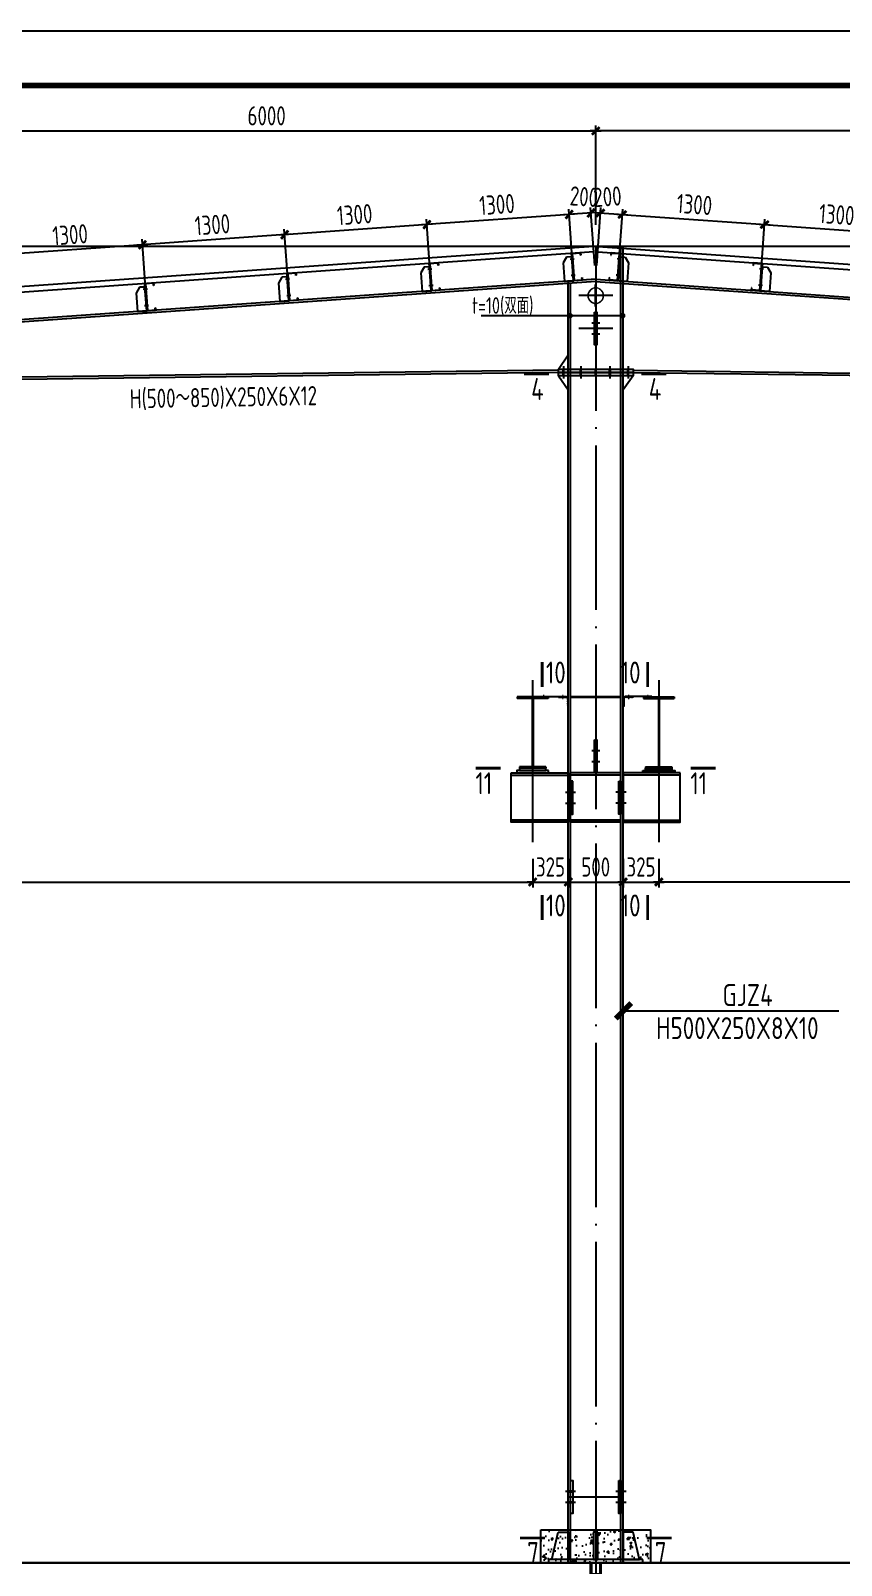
# Model space of a CAD drawing. Extents: x -2746917 to -971774, y -3334247 to -3250358.
# Drawn here: x -1044462 to -1029685, y -3302149 to -3274173 of the extents above; entities that cross this region are included whole.
import ezdxf

# ---------------------------------------------------------------- set-up
doc = ezdxf.new("R2010")
doc.units = 0
doc.header["$LTSCALE"] = 1000
doc.header["$MEASUREMENT"] = 0
doc.header["$PDMODE"] = 35
doc.linetypes.add('DOTE', pattern=[2.42, 2, -0.2, 0.02, -0.2])
doc.layers.get('0').update_dxf_attribs({"linetype": 'CONTINUOUS'})
doc.layers.get('Defpoints').update_dxf_attribs({"linetype": 'CONTINUOUS'})
for name, color, linetype in [('10', 7, 'CONTINUOUS'), ('AXIS', 253, 'DOTE'), ('BEAM_CON', 4, 'CONTINUOUS'), ('COLU', 7, 'CONTINUOUS'), ('DIM', 3, 'CONTINUOUS'), ('HATCH', 254, 'CONTINUOUS'), ('NUM', 7, 'CONTINUOUS'), ('PUB_TITLE', 4, 'CONTINUOUS'), ('REIN', 1, 'CONTINUOUS'), ('TEXT', 7, 'CONTINUOUS'), ('THIN', 7, 'CONTINUOUS'), ('WALL', 5, 'CONTINUOUS'), ('檩托', 151, 'CONTINUOUS')]:
    doc.layers.add(name, color=color, linetype=linetype)
doc.layers.add('yichutu', color=7, linetype='CONTINUOUS', true_color=0xffffff, plot=False)
doc.styles.add('SJQYTEXTSTYLE', font='GBXWXT.shx', dxfattribs={"bigfont": 'GBHZFS.shx'})
doc.styles.add('TSSD_Dimension', font='tssdeng.shx', dxfattribs={"width": 0.75, "bigfont": 'Hztxt.shx'})
doc.styles.add('TSSD_Norm', font='tssdeng.shx', dxfattribs={"width": 0.75, "bigfont": 'hztxt.shx'})
doc.styles.add('TSSD_Rein', font='Tssdeng.shx', dxfattribs={"width": 0.75, "bigfont": 'hztxt.shx'})
doc.dimstyles.new('SJQY_30_100', dxfattribs={"dimtxt": 350, "dimasz": 100, "dimexe": 250, "dimexo": 250, "dimgap": 100, "dimtad": 1, "dimdec": 0, "dimlfac": 0.3, "dimzin": 0, "dimdsep": 46, "dimtxsty": 'SJQYTEXTSTYLE', "dimblk": 'ARCHTICK', "dimcen": 0, "dimclrd": 256, "dimclre": 256, "dimclrt": 256, "dimadec": 0, "dimazin": 0, "dimtfac": 1, "dimtdec": 0, "dimtix": 1, "dimtmove": 2, "dimatfit": 1, "dimldrblk": 'ARCHTICK', "dimfxl": 1, "dimtvp": 1, "dimtolj": 1, "dimtzin": 0, "dimlwd": -1, "dimlwe": -1, "dimarcsym": 0})
doc.dimstyles.new('TSSD_50_100', dxfattribs={"dimtxt": 350, "dimasz": 100, "dimexe": 100, "dimexo": 250, "dimgap": 100, "dimtad": 1, "dimdec": 0, "dimlfac": 0.5, "dimzin": 0, "dimdsep": 46, "dimtxsty": 'TSSD_Dimension', "dimblk": 'ARCHTICK', "dimcen": 0, "dimdle": 100, "dimclrt": 7, "dimadec": 0, "dimazin": 0, "dimtfac": 1, "dimtdec": 0, "dimtix": 1, "dimtmove": 2, "dimatfit": 3, "dimfxl": 1, "dimtolj": 1, "dimtzin": 0, "dimarcsym": 0})

# ---------------------------------------------------------------- blocks, each defined once
blk = doc.blocks.new('_ArchTick')
at = {"color": 0, "const_width": 0.5}
blk.add_lwpolyline([(-0.71, -0.71), (0.71, 0.71)], dxfattribs=at)
blk = doc.blocks.new('*D22')
at = {"layer": 'Defpoints', "color": 0, "ltscale": 1.5}
for p in [(-1080311, -3288919), (-1035311, -3289019), (-1035311, -3289693)]:
    blk.add_point(p, dxfattribs=at)
at = {"layer": 'DIM', "color": 0, "lineweight": -2, "ltscale": 1.5}
for p, q in [((-1080311, -3289169), (-1080311, -3289793)), ((-1035311, -3289269), (-1035311, -3289793)), ((-1080411, -3289693), (-1035211, -3289693))]:
    blk.add_line(p, q, dxfattribs=at)
at = {"layer": 'DIM', "color": 0, "lineweight": -2, "ltscale": 1.5, "xscale": 100, "yscale": 100, "zscale": 100, "rotation": 180}
blk.add_blockref('_ArchTick', (-1080311, -3289693), dxfattribs=at)
at = {"layer": 'DIM', "color": 0, "lineweight": -2, "ltscale": 1.5, "xscale": 100, "yscale": 100, "zscale": 100}
blk.add_blockref('_ArchTick', (-1035311, -3289693), dxfattribs=at)
at = {"layer": 'DIM', "color": 7, "ltscale": 1.5, "insert": (-1057811, -3289418), "char_height": 350, "attachment_point": 5, "style": 'TSSD_Dimension'}
blk.add_mtext('\\A1;22500', dxfattribs=at)
blk = doc.blocks.new('*D23')
at = {"layer": 'Defpoints', "color": 0, "ltscale": 1.5}
for p in [(-1035311, -3289019), (-1034661, -3289019), (-1034661, -3289693)]:
    blk.add_point(p, dxfattribs=at)
at = {"layer": 'DIM', "color": 0, "lineweight": -2, "ltscale": 1.5}
for p, q in [((-1035311, -3289269), (-1035311, -3289793)), ((-1034661, -3289269), (-1034661, -3289793)), ((-1035311, -3289693), (-1035411, -3289693)), ((-1035311, -3289693), (-1034661, -3289693)), ((-1034661, -3289693), (-1034561, -3289693))]:
    blk.add_line(p, q, dxfattribs=at)
at = {"layer": 'DIM', "color": 0, "lineweight": -2, "ltscale": 1.5, "xscale": 100, "yscale": 100, "zscale": 100}
blk.add_blockref('_ArchTick', (-1035311, -3289693), dxfattribs=at)
at = {"layer": 'DIM', "color": 0, "lineweight": -2, "ltscale": 1.5, "xscale": 100, "yscale": 100, "zscale": 100, "rotation": 180}
blk.add_blockref('_ArchTick', (-1034661, -3289693), dxfattribs=at)
at = {"layer": 'DIM', "color": 7, "ltscale": 1.5, "insert": (-1034986, -3289418), "char_height": 350, "attachment_point": 5, "style": 'TSSD_Dimension'}
blk.add_mtext('\\A1;325', dxfattribs=at)
blk = doc.blocks.new('*D24')
at = {"layer": 'Defpoints', "color": 0, "ltscale": 1.5}
for p in [(-1034661, -3289019), (-1033661, -3289019), (-1033661, -3289693)]:
    blk.add_point(p, dxfattribs=at)
at = {"layer": 'DIM', "color": 0, "lineweight": -2, "ltscale": 1.5}
for p, q in [((-1034661, -3289269), (-1034661, -3289793)), ((-1033661, -3289269), (-1033661, -3289793)), ((-1034761, -3289693), (-1033561, -3289693))]:
    blk.add_line(p, q, dxfattribs=at)
at = {"layer": 'DIM', "color": 0, "lineweight": -2, "ltscale": 1.5, "xscale": 100, "yscale": 100, "zscale": 100, "rotation": 180}
blk.add_blockref('_ArchTick', (-1034661, -3289693), dxfattribs=at)
at = {"layer": 'DIM', "color": 0, "lineweight": -2, "ltscale": 1.5, "xscale": 100, "yscale": 100, "zscale": 100}
blk.add_blockref('_ArchTick', (-1033661, -3289693), dxfattribs=at)
at = {"layer": 'DIM', "color": 7, "ltscale": 1.5, "insert": (-1034161, -3289418), "char_height": 350, "attachment_point": 5, "style": 'TSSD_Dimension'}
blk.add_mtext('\\A1;500', dxfattribs=at)
blk = doc.blocks.new('*D25')
at = {"layer": 'Defpoints', "color": 0, "ltscale": 1.5}
for p in [(-1033661, -3289019), (-1033011, -3289019), (-1033011, -3289693)]:
    blk.add_point(p, dxfattribs=at)
at = {"layer": 'DIM', "color": 0, "lineweight": -2, "ltscale": 1.5}
for p, q in [((-1033661, -3289269), (-1033661, -3289793)), ((-1033011, -3289269), (-1033011, -3289793)), ((-1033661, -3289693), (-1033761, -3289693)), ((-1033661, -3289693), (-1033011, -3289693)), ((-1033011, -3289693), (-1032911, -3289693))]:
    blk.add_line(p, q, dxfattribs=at)
at = {"layer": 'DIM', "color": 0, "lineweight": -2, "ltscale": 1.5, "xscale": 100, "yscale": 100, "zscale": 100}
blk.add_blockref('_ArchTick', (-1033661, -3289693), dxfattribs=at)
at = {"layer": 'DIM', "color": 0, "lineweight": -2, "ltscale": 1.5, "xscale": 100, "yscale": 100, "zscale": 100, "rotation": 180}
blk.add_blockref('_ArchTick', (-1033011, -3289693), dxfattribs=at)
at = {"layer": 'DIM', "color": 7, "ltscale": 1.5, "insert": (-1033336, -3289418), "char_height": 350, "attachment_point": 5, "style": 'TSSD_Dimension'}
blk.add_mtext('\\A1;325', dxfattribs=at)
blk = doc.blocks.new('*D36')
at = {"layer": 'Defpoints', "color": 0, "ltscale": 1.5}
for p in [(-1034161, -3276000), (-1046161, -3277965), (-1034161, -3277965)]:
    blk.add_point(p, dxfattribs=at)
at = {"layer": 'DIM', "color": 0, "lineweight": -2, "ltscale": 1.5}
for p, q in [((-1046161, -3277715), (-1046161, -3275900)), ((-1034161, -3277715), (-1034161, -3275900)), ((-1046261, -3276000), (-1034061, -3276000))]:
    blk.add_line(p, q, dxfattribs=at)
at = {"layer": 'DIM', "color": 0, "lineweight": -2, "ltscale": 1.5, "xscale": 100, "yscale": 100, "zscale": 100, "rotation": 180}
blk.add_blockref('_ArchTick', (-1046161, -3276000), dxfattribs=at)
at = {"layer": 'DIM', "color": 0, "lineweight": -2, "ltscale": 1.5, "xscale": 100, "yscale": 100, "zscale": 100}
blk.add_blockref('_ArchTick', (-1034161, -3276000), dxfattribs=at)
at = {"layer": 'DIM', "color": 7, "ltscale": 1.5, "insert": (-1040161, -3275725), "char_height": 350, "attachment_point": 5, "style": 'TSSD_Dimension'}
blk.add_mtext('\\A1;6000', dxfattribs=at)
blk = doc.blocks.new('A$C491C4D06')
at = {"layer": '檩托'}
for p, q in [((-60, 273), (18, 281)), ((18, 281), (21, 259)), ((-109, 238), (-138, 184)), ((-138, 184), (-121, 16)), ((-63, 242), (-109, 238)), ((-75, 221), (-38, 225)), ((-66, 273), (-63, 242)), ((-60, 273), (-66, 273)), ((-63, 242), (-41, 24)), ((-35, 24), (-60, 273)), ((-35, 24), (-60, 273)), ((16, 278), (-57, 271)), ((-57, 271), (-32, 28)), ((18, 258), (16, 278)), ((21, 259), (18, 258)), ((-121, 16), (-35, 24)), ((-60, 73), (-23, 76)), ((43, 32), (-35, 24)), ((-32, 28), (40, 35)), ((38, 54), (41, 55)), ((40, 35), (38, 54)), ((41, 55), (43, 32))]:
    blk.add_line(p, q, dxfattribs=at)
at = {"layer": '檩托', "const_width": 10, "elevation": 396}
blk.add_lwpolyline([(-61, 222), (-52, 223)], dxfattribs=at)
at = {"layer": '檩托', "const_width": 10}
blk.add_lwpolyline([(-47, 74), (-37, 75)], dxfattribs=at)
blk = doc.blocks.new('*D37')
at = {"layer": 'Defpoints', "color": 0, "ltscale": 1.5}
for p in [(-1034646, -3277524), (-1034560, -3278731), (-1034161, -3278703)]:
    blk.add_point(p, dxfattribs=at)
at = {"layer": 'DIM', "color": 0, "lineweight": -2, "ltscale": 1.5}
for p, q in [((-1034147, -3277489), (-1034746, -3277532)), ((-1034578, -3278482), (-1034653, -3277425)), ((-1034179, -3278453), (-1034254, -3277396))]:
    blk.add_line(p, q, dxfattribs=at)
at = {"layer": 'DIM', "color": 0, "lineweight": -2, "ltscale": 1.5, "xscale": 100, "yscale": 100, "zscale": 100}
for p, rotation in [((-1034646, -3277524), 184.0531970988301), ((-1034247, -3277496), 4.05319709883015)]:
    blk.add_blockref('_ArchTick', p, dxfattribs=dict(at, rotation=rotation))
at = {"layer": 'DIM', "color": 7, "ltscale": 1.5, "insert": (-1033948, -3277199), "char_height": 350, "attachment_point": 5, "rotation": 4.0532, "style": 'TSSD_Dimension'}
blk.add_mtext('\\A1;200', dxfattribs=at)
blk = doc.blocks.new('*D38')
at = {"layer": 'Defpoints', "color": 0, "ltscale": 1.5}
for p in [(-1037239, -3277708), (-1034560, -3278731), (-1037154, -3278915)]:
    blk.add_point(p, dxfattribs=at)
at = {"layer": 'DIM', "color": 0, "lineweight": -2, "ltscale": 1.5}
for p, q in [((-1034546, -3277517), (-1037339, -3277715)), ((-1037172, -3278665), (-1037246, -3277608)), ((-1034578, -3278482), (-1034653, -3277425))]:
    blk.add_line(p, q, dxfattribs=at)
at = {"layer": 'DIM', "color": 0, "lineweight": -2, "ltscale": 1.5, "xscale": 100, "yscale": 100, "zscale": 100}
for p, rotation in [((-1037239, -3277708), 184.0531970984532), ((-1034646, -3277524), 4.053197098453172)]:
    blk.add_blockref('_ArchTick', p, dxfattribs=dict(at, rotation=rotation))
at = {"layer": 'DIM', "color": 7, "ltscale": 1.5, "insert": (-1035962, -3277342), "char_height": 350, "attachment_point": 5, "rotation": 4.0532, "style": 'TSSD_Dimension'}
blk.add_mtext('\\A1;1300', dxfattribs=at)
blk = doc.blocks.new('*D39')
at = {"layer": 'Defpoints', "color": 0, "ltscale": 1.5}
for p in [(-1039833, -3277892), (-1037154, -3278915), (-1039747, -3279099)]:
    blk.add_point(p, dxfattribs=at)
at = {"layer": 'DIM', "color": 0, "lineweight": -2, "ltscale": 1.5}
for p, q in [((-1037172, -3278665), (-1037246, -3277608)), ((-1037140, -3277701), (-1039933, -3277899)), ((-1039765, -3278849), (-1039840, -3277792))]:
    blk.add_line(p, q, dxfattribs=at)
at = {"layer": 'DIM', "color": 0, "lineweight": -2, "ltscale": 1.5, "xscale": 100, "yscale": 100, "zscale": 100}
for p, rotation in [((-1037239, -3277708), 4.053197098453172), ((-1039833, -3277892), 184.0531970984532)]:
    blk.add_blockref('_ArchTick', p, dxfattribs=dict(at, rotation=rotation))
at = {"layer": 'DIM', "color": 7, "ltscale": 1.5, "insert": (-1038556, -3277526), "char_height": 350, "attachment_point": 5, "rotation": 4.0532, "style": 'TSSD_Dimension'}
blk.add_mtext('\\A1;1300', dxfattribs=at)
blk = doc.blocks.new('*D40')
at = {"layer": 'Defpoints', "color": 0, "ltscale": 1.5}
for p in [(-1042426, -3278076), (-1042341, -3279282), (-1039747, -3279099)]:
    blk.add_point(p, dxfattribs=at)
at = {"layer": 'DIM', "color": 0, "lineweight": -2, "ltscale": 1.5}
for p, q in [((-1039733, -3277885), (-1042526, -3278083)), ((-1039765, -3278849), (-1039840, -3277792)), ((-1042359, -3279033), (-1042433, -3277976))]:
    blk.add_line(p, q, dxfattribs=at)
at = {"layer": 'DIM', "color": 0, "lineweight": -2, "ltscale": 1.5, "xscale": 100, "yscale": 100, "zscale": 100}
for p, rotation in [((-1039833, -3277892), 4.053197098453172), ((-1042426, -3278076), 184.0531970984532)]:
    blk.add_blockref('_ArchTick', p, dxfattribs=dict(at, rotation=rotation))
at = {"layer": 'DIM', "color": 7, "ltscale": 1.5, "insert": (-1041149, -3277710), "char_height": 350, "attachment_point": 5, "rotation": 4.0532, "style": 'TSSD_Dimension'}
blk.add_mtext('\\A1;1300', dxfattribs=at)
blk = doc.blocks.new('*D41')
at = {"layer": 'Defpoints', "color": 0, "ltscale": 1.5}
for p in [(-1045020, -3278260), (-1042341, -3279282), (-1044934, -3279466)]:
    blk.add_point(p, dxfattribs=at)
at = {"layer": 'DIM', "color": 0, "lineweight": -2, "ltscale": 1.5}
for p, q in [((-1042327, -3278069), (-1045120, -3278267)), ((-1044952, -3279217), (-1045027, -3278160)), ((-1042359, -3279033), (-1042433, -3277976))]:
    blk.add_line(p, q, dxfattribs=at)
at = {"layer": 'DIM', "color": 0, "lineweight": -2, "ltscale": 1.5, "xscale": 100, "yscale": 100, "zscale": 100}
for p, rotation in [((-1045020, -3278260), 184.0531970984532), ((-1042426, -3278076), 4.053197098453172)]:
    blk.add_blockref('_ArchTick', p, dxfattribs=dict(at, rotation=rotation))
at = {"layer": 'DIM', "color": 7, "ltscale": 1.5, "insert": (-1043743, -3277893), "char_height": 350, "attachment_point": 5, "rotation": 4.0532, "style": 'TSSD_Dimension'}
blk.add_mtext('\\A1;1300', dxfattribs=at)
blk = doc.blocks.new('*D81')
at = {"layer": 'Defpoints', "color": 0, "ltscale": 1.5}
for p in [(-1033011, -3289019), (-988011, -3288919), (-1033011, -3289693)]:
    blk.add_point(p, dxfattribs=at)
at = {"layer": 'DIM', "color": 0, "lineweight": -2, "ltscale": 1.5}
for p, q in [((-1033011, -3289269), (-1033011, -3289793)), ((-988011, -3289169), (-988011, -3289793)), ((-987911, -3289693), (-1033111, -3289693))]:
    blk.add_line(p, q, dxfattribs=at)
at = {"layer": 'DIM', "color": 0, "lineweight": -2, "ltscale": 1.5, "xscale": 100, "yscale": 100, "zscale": 100, "rotation": 180}
blk.add_blockref('_ArchTick', (-1033011, -3289693), dxfattribs=at)
at = {"layer": 'DIM', "color": 0, "lineweight": -2, "ltscale": 1.5, "xscale": 100, "yscale": 100, "zscale": 100}
blk.add_blockref('_ArchTick', (-988011, -3289693), dxfattribs=at)
at = {"layer": 'DIM', "color": 7, "ltscale": 1.5, "insert": (-1010511, -3289418), "char_height": 350, "attachment_point": 5, "style": 'TSSD_Dimension'}
blk.add_mtext('\\A1;22500', dxfattribs=at)
blk = doc.blocks.new('*D78')
at = {"layer": 'Defpoints', "color": 0, "ltscale": 1.5}
for p in [(-1034161, -3276000), (-1034161, -3277965), (-1022161, -3277965)]:
    blk.add_point(p, dxfattribs=at)
at = {"layer": 'DIM', "color": 0, "lineweight": -2, "ltscale": 1.5}
for p, q in [((-1034161, -3277715), (-1034161, -3275900)), ((-1022161, -3277715), (-1022161, -3275900)), ((-1022061, -3276000), (-1034261, -3276000))]:
    blk.add_line(p, q, dxfattribs=at)
at = {"layer": 'DIM', "color": 0, "lineweight": -2, "ltscale": 1.5, "xscale": 100, "yscale": 100, "zscale": 100, "rotation": 180}
blk.add_blockref('_ArchTick', (-1034161, -3276000), dxfattribs=at)
at = {"layer": 'DIM', "color": 0, "lineweight": -2, "ltscale": 1.5, "xscale": 100, "yscale": 100, "zscale": 100}
blk.add_blockref('_ArchTick', (-1022161, -3276000), dxfattribs=at)
at = {"layer": 'DIM', "color": 7, "ltscale": 1.5, "insert": (-1028161, -3275725), "char_height": 350, "attachment_point": 5, "style": 'TSSD_Dimension'}
blk.add_mtext('\\A1;6000', dxfattribs=at)
blk = doc.blocks.new('*D57')
at = {"layer": 'Defpoints', "color": 0, "ltscale": 1.5}
for p in [(-1033677, -3277524), (-1034161, -3278703), (-1033762, -3278731)]:
    blk.add_point(p, dxfattribs=at)
at = {"layer": 'DIM', "color": 0, "lineweight": -2, "ltscale": 1.5}
for p, q in [((-1034176, -3277489), (-1033577, -3277532)), ((-1034144, -3278453), (-1034069, -3277396)), ((-1033745, -3278482), (-1033670, -3277425))]:
    blk.add_line(p, q, dxfattribs=at)
at = {"layer": 'DIM', "color": 0, "lineweight": -2, "ltscale": 1.5, "xscale": 100, "yscale": 100, "zscale": 100}
for p, rotation in [((-1034076, -3277496), 175.9468029011699), ((-1033677, -3277524), 355.9468029011699)]:
    blk.add_blockref('_ArchTick', p, dxfattribs=dict(at, rotation=rotation))
at = {"layer": 'DIM', "color": 7, "ltscale": 1.5, "insert": (-1034375, -3277199), "char_height": 350, "attachment_point": 5, "rotation": 355.9468, "style": 'TSSD_Dimension'}
blk.add_mtext('\\A1;200', dxfattribs=at)
blk = doc.blocks.new('*D58')
at = {"layer": 'Defpoints', "color": 0, "ltscale": 1.5}
for p in [(-1031083, -3277708), (-1033762, -3278731), (-1031169, -3278915)]:
    blk.add_point(p, dxfattribs=at)
at = {"layer": 'DIM', "color": 0, "lineweight": -2, "ltscale": 1.5}
for p, q in [((-1033777, -3277517), (-1030984, -3277715)), ((-1033745, -3278482), (-1033670, -3277425)), ((-1031151, -3278665), (-1031076, -3277608))]:
    blk.add_line(p, q, dxfattribs=at)
at = {"layer": 'DIM', "color": 0, "lineweight": -2, "ltscale": 1.5, "xscale": 100, "yscale": 100, "zscale": 100}
for p, rotation in [((-1033677, -3277524), 175.9468029015468), ((-1031083, -3277708), 355.9468029015468)]:
    blk.add_blockref('_ArchTick', p, dxfattribs=dict(at, rotation=rotation))
at = {"layer": 'DIM', "color": 7, "ltscale": 1.5, "insert": (-1032361, -3277342), "char_height": 350, "attachment_point": 5, "rotation": 355.9468, "style": 'TSSD_Dimension'}
blk.add_mtext('\\A1;1300', dxfattribs=at)
blk = doc.blocks.new('*D59')
at = {"layer": 'Defpoints', "color": 0, "ltscale": 1.5}
for p in [(-1028490, -3277892), (-1031169, -3278915), (-1028575, -3279099)]:
    blk.add_point(p, dxfattribs=at)
at = {"layer": 'DIM', "color": 0, "lineweight": -2, "ltscale": 1.5}
for p, q in [((-1031151, -3278665), (-1031076, -3277608)), ((-1031183, -3277701), (-1028390, -3277899)), ((-1028558, -3278849), (-1028483, -3277792))]:
    blk.add_line(p, q, dxfattribs=at)
at = {"layer": 'DIM', "color": 0, "lineweight": -2, "ltscale": 1.5, "xscale": 100, "yscale": 100, "zscale": 100}
for p, rotation in [((-1031083, -3277708), 175.9468029015468), ((-1028490, -3277892), 355.9468029015468)]:
    blk.add_blockref('_ArchTick', p, dxfattribs=dict(at, rotation=rotation))
at = {"layer": 'DIM', "color": 7, "ltscale": 1.5, "insert": (-1029767, -3277526), "char_height": 350, "attachment_point": 5, "rotation": 355.9468, "style": 'TSSD_Dimension'}
blk.add_mtext('\\A1;1300', dxfattribs=at)
blk = doc.blocks.new('yct-1189-420-118900-42000-100-2008.0')
at = {"layer": 'yichutu', "color": 7, "true_color": 0xffffff}
blk.add_lwpolyline([(0, 0), (0, 42000), (118900, 42000), (118900, 0)], close=True, dxfattribs=at)
blk = doc.blocks.new('A$C3E121A49')
at = {"layer": 'PUB_TITLE'}
blk.add_lwpolyline([(-114817, -12301), (-114817, 29699), (4083, 29699), (4083, -12301)], close=True, dxfattribs=at)
at = {"layer": 'PUB_TITLE', "const_width": 100}
blk.add_lwpolyline([(3083, -11301), (3083, 28699), (-114103, 28699), (-114103, -11301), (3083, -11301)], dxfattribs=at)

msp = doc.modelspace()

# ---------------------------------------------------------------- hatches: boundary and pattern name
at = {"layer": 'BEAM_CON', "lineweight": 5}
h = msp.add_hatch(dxfattribs=at)
h.set_pattern_fill('ANSI31', color=256, scale=40, style=0)
h.set_pattern_definition([(135, (-401385.194, -3192458.251), (3.535533906, 3.535533906), [])])
h.paths.add_polyline_path([(-1034761.42, -3286314.8), (-1034661.42, -3286314.8), (-1034661.42, -3286494.8), (-1034677.42, -3286494.8), (-1034677.42, -3286330.8), (-1034761.42, -3286330.8)])
h.paths.add_polyline_path([(-1034841.42, -3286314.8), (-1034761.42, -3286314.8), (-1034761.42, -3286330.8), (-1034841.42, -3286330.8)])
h = msp.add_hatch(dxfattribs=at)
h.set_pattern_fill('ANSI31', color=256, scale=40, style=0)
h.set_pattern_definition([(45, (-1666937.643, -3192458.251), (-3.535533906, 3.535533906), [])])
h.paths.add_polyline_path([(-1033561.42, -3286314.8), (-1033661.42, -3286314.8), (-1033661.42, -3286494.8), (-1033645.42, -3286494.8), (-1033645.42, -3286330.8), (-1033561.42, -3286330.8)])
h.paths.add_polyline_path([(-1033481.42, -3286314.8), (-1033561.42, -3286314.8), (-1033561.42, -3286330.8), (-1033481.42, -3286330.8)])
at = {"layer": 'HATCH', "ltscale": 1.5}
h = msp.add_hatch(dxfattribs=at)
h.set_pattern_fill('CONCRETE', color=251, scale=50, style=0)
h.set_pattern_definition([(50, (-69244.63, -155097), (358.63009, -31.376067), [37.5, -412.5]), (355, (-69244.63, -155097), (-69.375667, 376.096067), [30, -330]), (100.4514, (-69214.74, -155099.6), (289.25469, 344.71977), [31.870095, -350.571056]), (46.1842, (-69244.63, -154997), (533.620524, -82.75951), [56.25, -618.75]), (96.6356, (-69200.16, -155003.9), (467.33135, 487.058935), [47.80514, -525.8565]), (351.1842, (-69244.63, -154997), (467.33097, 487.0593), [45, -495]), (21, (-69194.63, -155022), (298.453526, -201.309445), [37.5, -412.5]), (326, (-69194.63, -155022), (121.657666, 362.575023), [30, -330]), (71.4514, (-69169.76, -155038.77), (420.111314, 161.26525), [31.870095, -350.571056]), (37.5, (-69244.63, -155097), (6.0799277, 166.446927), [0, -326, 0, -335, 0, -331.25]), (7.5, (-69244.63, -155097), (131.534769, 197.205856), [0, -191, 0, -318.5, 0, -126.25]), (327.5, (-69356.13, -155097), (266.911218, -11.277436), [0, -125, 0, -390, 0, -517.5]), (317.5, (-69406.13, -155097), (291.593085, 50.052491), [0, -162.5, 0, -259, 0, -367.5])])
h.paths.add_polyline_path([(-1033161.42, -3301502.8), (-1035161.42, -3301502.8), (-1035161.42, -3302102.8), (-1033161.42, -3302102.8)])

# ---------------------------------------------------------------- linework, layer by layer
at = {"color": 4, "lineweight": 5, "ltscale": 1.5, "elevation": -3.33}
for points in [[(-1034305.42, -3279002.8, 1), (-1034017.42, -3279002.8, 1)], [(-1034299.42, -3279002.8, 1), (-1034023.42, -3279002.8, 1)]]:
    msp.add_lwpolyline(points, format="xyb", close=True, dxfattribs=at)
msp.add_lwpolyline([(-1034171.42, -3278802.8), (-1034151.42, -3278802.8), (-1034151.42, -3279202.8), (-1034171.42, -3279202.8)], close=True, dxfattribs=at)
at = {"layer": '10', "color": 6, "const_width": 51.43, "elevation": -3.33}
for points in [[(-1035014.48, -3280431.14), (-1035471.63, -3280431.14)], [(-1032871.37, -3280431.14), (-1033328.52, -3280431.14)]]:
    msp.add_lwpolyline(points, dxfattribs=at)
at = {"layer": '10', "color": 6, "const_width": 51.43}
for points in [[(-1035138.29, -3286137.98), (-1035138.29, -3285680.84)], [(-1033214.54, -3286137.98), (-1033214.54, -3285680.84)], [(-1036349.57, -3287618.44), (-1035892.43, -3287618.44)], [(-1031973.27, -3287618.44), (-1032430.41, -3287618.44)], [(-1035138.29, -3290384.96), (-1035138.29, -3289927.82)], [(-1033214.54, -3290384.96), (-1033214.54, -3289927.82)], [(-1035087.31, -3301650.54), (-1035544.45, -3301650.54)], [(-1033235.53, -3301650.54), (-1032778.39, -3301650.54)]]:
    msp.add_lwpolyline(points, dxfattribs=at)
at = {"layer": 'AXIS', "ltscale": 1.5}
for p, q in [((-1034161.42, -3278102.8, -3.33), (-1034161.42, -3302704.94)), ((-1035311.42, -3286014.8), (-1035311.42, -3288963.31)), ((-1033011.42, -3286014.8), (-1033011.42, -3288963.31)), ((-1034661.42, -3300902.8), (-1033661.42, -3300902.8))]:
    msp.add_line(p, q, dxfattribs=at)
at = {"layer": 'AXIS', "linetype": 'DOTE'}
for p, q in [((-1033851.42, -3279002.8, -3.33), (-1034471.42, -3279002.8, -3.33)), ((-1033851.42, -3279602.8, -3.33), (-1034471.42, -3279602.8, -3.33))]:
    msp.add_line(p, q, dxfattribs=at)
at = {"layer": 'BEAM_CON', "ltscale": 1.5}
for p, q in [((-1082621.42, -3278102.8, -3.33), (-985701.42, -3278102.8, -3.33)), ((-1034161.42, -3278702.8), (-1082161.42, -3282102.8)), ((-1034158.59, -3278742.7), (-1082158.59, -3282142.7)), ((-1034164.24, -3278742.7), (-986164.24, -3282142.7)), ((-1034161.42, -3278702.8), (-986161.42, -3282102.8)), ((-1034088.01, -3279502.8, -3.33), (-1034234.83, -3279502.8, -3.33)), ((-1034088.01, -3279702.8, -3.33), (-1034234.83, -3279702.8, -3.33)), ((-1034841.42, -3280342.8, -3.33), (-1034661.42, -3280082.8, -3.33)), ((-1034841.94, -3280362.81, -3.33), (-1046091.29, -3280510.31)), ((-1034841.42, -3280402.8, -3.33), (-1046090.76, -3280550.3)), ((-1034751.42, -3280289.4, -3.33), (-1034751.42, -3280516.21, -3.33)), ((-1034435.02, -3280289.4, -3.33), (-1034435.02, -3280516.21, -3.33)), ((-1034161.42, -3280289.4, -3.04), (-1034161.42, -3280516.21, -3.04)), ((-1033904.79, -3280289.4, -3.33), (-1033904.79, -3280516.21, -3.33)), ((-1033571.42, -3280289.4, -3.33), (-1033571.42, -3280516.21, -3.33)), ((-1033481.42, -3280402.8, -3.33), (-1022232.07, -3280550.3)), ((-1033480.89, -3280362.81, -3.33), (-1022231.55, -3280510.31)), ((-1034841.42, -3280462.8, -3.33), (-1034661.42, -3280722.8, -3.33)), ((-1033481.42, -3280462.8, -3.33), (-1033661.42, -3280722.8, -3.33)), ((-1033701.42, -3286314.8), (-1034621.42, -3286314.8)), ((-1033701.42, -3286326.8), (-1034621.42, -3286326.8)), ((-1034088.01, -3287302.8), (-1034234.83, -3287302.8)), ((-1033701.42, -3287702.8), (-1034621.42, -3287702.8)), ((-1034088.01, -3287502.8), (-1034234.83, -3287502.8)), ((-1033701.42, -3287742.8), (-1034621.42, -3287742.8)), ((-1034714.83, -3288052.8), (-1034528.01, -3288052.8)), ((-1034714.83, -3288252.8), (-1034528.01, -3288252.8)), ((-1033608.01, -3288052.8), (-1033794.83, -3288052.8)), ((-1033608.01, -3288252.8), (-1033794.83, -3288252.8)), ((-1033701.42, -3288562.8), (-1034621.42, -3288562.8)), ((-1033701.42, -3288602.8), (-1034621.42, -3288602.8)), ((-1034528.01, -3300802.8), (-1034714.83, -3300802.8)), ((-1033608.01, -3300802.8), (-1033794.83, -3300802.8)), ((-1034528.01, -3301002.8), (-1034714.83, -3301002.8)), ((-1033608.01, -3301002.8), (-1033794.83, -3301002.8)), ((-1034661.42, -3302102.8), (-1033661.42, -3302102.8))]:
    msp.add_line(p, q, dxfattribs=at)
at = {"layer": 'BEAM_CON', "color": 8, "ltscale": 1.5}
for p, q in [((-1034203.83, -3278104.3), (-1081256.63, -3281437.21)), ((-1034196.76, -3278204.05), (-1081256.63, -3281537.46)), ((-1034126.08, -3278204.05), (-987066.21, -3281537.46)), ((-1034119.01, -3278104.3), (-987066.21, -3281437.21))]:
    msp.add_line(p, q, dxfattribs=at)
at = {"layer": 'BEAM_CON', "lineweight": 5}
for p, q in [((-1035181.42, -3286302.8), (-1035181.42, -3286314.8)), ((-1035181.42, -3286302.8), (-1034691.42, -3286302.8)), ((-1035181.42, -3286314.8), (-1034661.42, -3286314.8)), ((-1034841.42, -3286314.8), (-1034841.42, -3286330.8)), ((-1034841.42, -3286330.8), (-1034677.42, -3286330.8)), ((-1034691.42, -3286302.8), (-1034691.42, -3286314.8)), ((-1034677.42, -3286330.8), (-1034677.42, -3286494.8)), ((-1033141.42, -3286314.8), (-1033661.42, -3286314.8)), ((-1033481.42, -3286330.8), (-1033645.42, -3286330.8)), ((-1033645.42, -3286330.8), (-1033645.42, -3286494.8)), ((-1033631.42, -3286302.8), (-1033631.42, -3286314.8)), ((-1033141.42, -3286302.8), (-1033631.42, -3286302.8)), ((-1033481.42, -3286314.8), (-1033481.42, -3286330.8)), ((-1033141.42, -3286302.8), (-1033141.42, -3286314.8)), ((-1034677.42, -3286494.8), (-1034661.42, -3286494.8)), ((-1033645.42, -3286494.8), (-1033661.42, -3286494.8))]:
    msp.add_line(p, q, dxfattribs=at)
at = {"layer": 'BEAM_CON', "ltscale": 1.5, "elevation": -3.33}
for points in [[(-1034181.42, -3279302.8), (-1034141.42, -3279302.8), (-1034141.42, -3279902.8), (-1034181.42, -3279902.8)], [(-1034841.42, -3280342.8), (-1033481.42, -3280342.8), (-1033481.42, -3280402.8), (-1034841.42, -3280402.8)], [(-1034841.42, -3280402.8), (-1033481.42, -3280402.8), (-1033481.42, -3280462.8), (-1034841.42, -3280462.8)]]:
    msp.add_lwpolyline(points, close=True, dxfattribs=at)
at = {"layer": 'BEAM_CON', "ltscale": 1.5}
for points in [[(-1034181.42, -3287102.8), (-1034141.42, -3287102.8), (-1034141.42, -3287702.8), (-1034181.42, -3287702.8)], [(-1035701.42, -3287702.8), (-1034661.42, -3287702.8), (-1034661.42, -3288602.8), (-1035701.42, -3288602.8)], [(-1032621.42, -3287702.8), (-1033661.42, -3287702.8), (-1033661.42, -3288602.8), (-1032621.42, -3288602.8)], [(-1035701.42, -3287742.8), (-1034661.42, -3287742.8), (-1034661.42, -3288562.8), (-1035701.42, -3288562.8)], [(-1034581.42, -3287852.8), (-1034621.42, -3287852.8), (-1034621.42, -3288452.8), (-1034581.42, -3288452.8)], [(-1033741.42, -3287852.8), (-1033701.42, -3287852.8), (-1033701.42, -3288452.8), (-1033741.42, -3288452.8)], [(-1032621.42, -3287742.8), (-1033661.42, -3287742.8), (-1033661.42, -3288562.8), (-1032621.42, -3288562.8)], [(-1034621.42, -3300602.8), (-1034581.42, -3300602.8), (-1034581.42, -3301202.8), (-1034621.42, -3301202.8)], [(-1033741.42, -3300602.8), (-1033701.42, -3300602.8), (-1033701.42, -3301202.8), (-1033741.42, -3301202.8)], [(-1034846.29, -3301542.8), (-1034661.42, -3301542.8), (-1034661.42, -3302042.8), (-1034961.42, -3302042.8)], [(-1034121.42, -3301542.8), (-1034201.42, -3301542.8), (-1034201.42, -3302042.8), (-1034121.42, -3302042.8)], [(-1033476.54, -3301542.8), (-1033661.42, -3301542.8), (-1033661.42, -3302042.8), (-1033361.42, -3302042.8)], [(-1033301.42, -3302042.8), (-1035021.42, -3302042.8), (-1035021.42, -3302102.8), (-1033301.42, -3302102.8)], [(-1034061.42, -3302102.8), (-1034261.42, -3302102.8), (-1034261.42, -3302302.8), (-1034061.42, -3302302.8)], [(-1034081.42, -3302102.8), (-1034241.42, -3302102.8), (-1034241.42, -3302302.8), (-1034081.42, -3302302.8)]]:
    msp.add_lwpolyline(points, close=True, dxfattribs=at)
at = {"layer": 'COLU', "color": 251, "elevation": -0.21}
msp.add_lwpolyline([(-1035161.42, -3301502.8), (-1033161.42, -3301502.8), (-1033161.42, -3302102.8), (-1035161.42, -3302102.8)], close=True, dxfattribs=at)
at = {"layer": 'NUM', "ltscale": 1.5}
msp.add_line((-1033669.39, -3279369.25, -3.33), (-1036248.54, -3279369.25, -3.33), dxfattribs=at)
at = {"layer": 'NUM', "ltscale": 1.5, "const_width": 50, "elevation": -3.33}
for points in [[(-1034604.39, -3279369.25, -1), (-1034654.39, -3279369.25, -1)], [(-1033644.39, -3279369.25, -1), (-1033694.39, -3279369.25, -1)]]:
    msp.add_lwpolyline(points, format="xyb", close=True, dxfattribs=at)
at = {"layer": 'REIN', "color": 4, "const_width": 50}
for points, elevation in [([(-1034141.42, -3279502.8), (-1034181.42, -3279502.8)], -3.33), ([(-1034141.42, -3279702.8), (-1034181.42, -3279702.8)], -3.33), ([(-1034751.42, -3280342.8), (-1034751.42, -3280462.8)], -3.33), ([(-1034435.02, -3280342.8), (-1034435.02, -3280462.8)], -3.33), ([(-1034161.42, -3280342.8), (-1034161.42, -3280462.8)], -3.04), ([(-1033904.79, -3280342.8), (-1033904.79, -3280462.8)], -3.33), ([(-1033571.42, -3280342.8), (-1033571.42, -3280462.8)], -3.33)]:
    msp.add_lwpolyline(points, dxfattribs=dict(at, elevation=elevation))
at = {"layer": 'REIN', "color": 4, "linetype": 'ByBlock', "const_width": 20}
for points in [[(-1035111.42, -3286364.04), (-1035111.42, -3286276.71)], [(-1033211.42, -3286364.04), (-1033211.42, -3286276.71)]]:
    msp.add_lwpolyline(points, dxfattribs=at)
at = {"layer": 'REIN', "color": 4, "linetype": 'ByBlock', "const_width": 20, "elevation": -19.2}
for points in [[(-1034761.42, -3286364.04), (-1034761.42, -3286276.71)], [(-1033561.42, -3286364.04), (-1033561.42, -3286276.71)]]:
    msp.add_lwpolyline(points, dxfattribs=at)
at = {"layer": 'REIN', "color": 4, "const_width": 50}
for points in [[(-1034141.42, -3287302.8), (-1034181.42, -3287302.8)], [(-1034141.42, -3287502.8), (-1034181.42, -3287502.8)], [(-1034661.42, -3288052.8), (-1034581.42, -3288052.8)], [(-1034661.42, -3288252.8), (-1034581.42, -3288252.8)], [(-1033661.42, -3288052.8), (-1033741.42, -3288052.8)], [(-1033661.42, -3288252.8), (-1033741.42, -3288252.8)], [(-1034581.42, -3300802.8), (-1034661.42, -3300802.8)], [(-1033661.42, -3300802.8), (-1033741.42, -3300802.8)], [(-1034581.42, -3301002.8), (-1034661.42, -3301002.8)], [(-1033661.42, -3301002.8), (-1033741.42, -3301002.8)]]:
    msp.add_lwpolyline(points, dxfattribs=at)
at = {"layer": 'WALL', "color": 4}
for p, q in [((-1033701.42, -3302102.8), (-1033701.42, -3278102.8, -3.33)), ((-1033661.42, -3302102.8), (-1033661.42, -3278102.8, -3.33)), ((-1034661.42, -3302102.8), (-1034661.42, -3278778.32, -3.24)), ((-1034621.42, -3302102.8), (-1034621.42, -3278775.49, -3.24)), ((-1035031.42, -3286314.8), (-1035591.42, -3286314.8)), ((-1035591.42, -3286314.8), (-1035591.42, -3286346.8)), ((-1035031.42, -3286314.8), (-1035031.42, -3286346.8)), ((-1033291.42, -3286314.8), (-1032731.42, -3286314.8)), ((-1033291.42, -3286314.8), (-1033291.42, -3286346.8)), ((-1032731.42, -3286314.8), (-1032731.42, -3286346.8)), ((-1035031.42, -3286346.8), (-1035591.42, -3286346.8)), ((-1035319.42, -3286346.8), (-1035319.42, -3287590.8)), ((-1035303.42, -3286346.8), (-1035303.42, -3287590.8)), ((-1033291.42, -3286346.8), (-1032731.42, -3286346.8)), ((-1033019.42, -3286346.8), (-1033019.42, -3287590.8)), ((-1033003.42, -3286346.8), (-1033003.42, -3287590.8)), ((-1035071.42, -3287590.8), (-1035551.42, -3287590.8)), ((-1035551.42, -3287590.8), (-1035551.42, -3287614.8)), ((-1035071.42, -3287614.8), (-1035551.42, -3287614.8)), ((-1035071.42, -3287590.8), (-1035071.42, -3287614.8)), ((-1033251.42, -3287590.8), (-1032771.42, -3287590.8)), ((-1033251.42, -3287590.8), (-1033251.42, -3287614.8)), ((-1033251.42, -3287614.8), (-1032771.42, -3287614.8)), ((-1032771.42, -3287590.8), (-1032771.42, -3287614.8)), ((-1084609.85, -3302102.8), (-1020832.46, -3302102.8)), ((-983712.98, -3302102.8), (-1047490.38, -3302102.8))]:
    msp.add_line(p, q, dxfattribs=at)
for points in [[(-1035021.42, -3287658.8), (-1035601.42, -3287658.8), (-1035601.42, -3287702.8), (-1035021.42, -3287702.8)], [(-1035071.42, -3287614.8), (-1035551.42, -3287614.8), (-1035551.42, -3287658.8), (-1035071.42, -3287658.8)], [(-1033301.42, -3287658.8), (-1032721.42, -3287658.8), (-1032721.42, -3287702.8), (-1033301.42, -3287702.8)], [(-1033251.42, -3287614.8), (-1032771.42, -3287614.8), (-1032771.42, -3287658.8), (-1033251.42, -3287658.8)]]:
    msp.add_lwpolyline(points, close=True, dxfattribs=at)

# ---------------------------------------------------------------- block references
at = {"ltscale": 1.5}
msp.add_blockref('A$C3E121A49', (-975857.62, -3303872.21), dxfattribs=at)
at = {"layer": 'COLU', "yscale": 2, "zscale": 2}
for p, xscale, rotation in [((-1034492.29, -3278781.96), 2.000000000011448, 358.3274362581344), ((-1033830.54, -3278781.96), -2.000000000127814, 1.672563741768309), ((-1037085.8, -3278965.66), 2.000000000011448, 358.3274362581344), ((-1031237.04, -3278965.66), -2.000000000127814, 1.672563741768309), ((-1042272.8, -3279333.08), 2.000000000011448, 358.3274362581344), ((-1039679.3, -3279149.37), 2.000000000011448, 358.3274362581344)]:
    msp.add_blockref('A$C491C4D06', p, dxfattribs=dict(at, xscale=xscale, rotation=rotation))
at = {"layer": 'yichutu'}
msp.add_blockref('yct-1189-420-118900-42000-100-2008.0', (-1090674.35, -3316173.05), dxfattribs=at)

# ---------------------------------------------------------------- texts
at = {"layer": '10', "color": 6, "style": 'TSSD_Rein', "width": 0.8}
for s, p in [('4', (-1035338.14, -3280905.55, -3.33)), ('4', (-1033195.03, -3280905.55, -3.33)), ('10', (-1035069.79, -3286073.62)), ('10', (-1033705.47, -3286073.62)), ('11', (-1036353.89, -3288092.84)), ('11', (-1032436.64, -3288092.84)), ('10', (-1035069.79, -3290320.61)), ('10', (-1033705.47, -3290320.61)), ('7', (-1035410.97, -3302124.94)), ('7', (-1033084.18, -3302124.94))]:
    msp.add_text(s, height=400, dxfattribs=at).set_placement(p)
at = {"layer": 'TEXT', "lineweight": 5, "ltscale": 1.5, "style": 'TSSD_Rein', "width": 0.75}
msp.add_text('t=10(双面)', height=300, dxfattribs=at).set_placement((-1036416.28, -3279332.36, -3.33))
at = {"layer": 'TEXT', "ltscale": 1.5, "style": 'TSSD_Rein', "width": 0.75}
msp.add_text('H(500～850)X250X6X12', height=350, rotation=1, dxfattribs=at).set_placement((-1042653.77, -3281059.18))
at = {"layer": 'TEXT', "color": 6, "style": 'TSSD_Norm', "width": 0.8}
msp.add_text('GJZ4', height=400, dxfattribs=at).set_placement((-1031849.59, -3291953.82))
at = {"layer": 'TEXT', "style": 'TSSD_Norm', "width": 0.8}
msp.add_text('H500X250X8X10', height=400, dxfattribs=at).set_placement((-1033061.31, -3292556.08))

# ---------------------------------------------------------------- dimensions: what is measured, and where the dimension line sits
at = {"layer": 'DIM', "ltscale": 1.5}
for base, p1, p2, picture, middle in [((-1034161.42, -3275999.96), (-1046161.42, -3277964.57), (-1034161.42, -3277964.57), '*D36', (-1040161.42, -3275724.96)), ((-1035311.42, -3289692.53), (-1080311.42, -3288918.74), (-1035311.42, -3289018.74), '*D22', (-1057811.42, -3289417.53)), ((-1034661.42, -3289692.53), (-1035311.42, -3289018.74), (-1034661.42, -3289018.74), '*D23', (-1034986.42, -3289417.53)), ((-1033661.42, -3289692.53), (-1034661.42, -3289018.74), (-1033661.42, -3289018.74), '*D24', (-1034161.42, -3289417.53)), ((-1033011.42, -3289692.53), (-1033661.42, -3289018.74), (-1033011.42, -3289018.74), '*D25', (-1033336.42, -3289417.53))]:
    dim = msp.add_linear_dim(base=base, p1=p1, p2=p2, dimstyle='TSSD_50_100', dxfattribs=at)
    dim.commit()
    dim.dimension.update_dxf_attribs({"geometry": picture, "text_midpoint": middle})
for base, p1, p2, angle, picture, middle in [((-1034161.42, -3275999.96), (-1022161.42, -3277964.57), (-1034161.42, -3277964.57), 180, '*D78', (-1028161.42, -3275724.96)), ((-1037239.42, -3277708.22), (-1034560.42, -3278731.08), (-1037153.92, -3278914.85), 4.053197, '*D38', (-1035962.11, -3277342.02)), ((-1031083.42, -3277708.22), (-1033762.42, -3278731.08), (-1031168.92, -3278914.85), 175.946803, '*D58', (-1032360.73, -3277342.02)), ((-1039832.91, -3277891.99), (-1037153.92, -3278914.85), (-1039747.41, -3279098.63), 4.053197, '*D39', (-1038555.6, -3277525.79)), ((-1028489.92, -3277891.99), (-1031168.92, -3278914.85), (-1028575.42, -3279098.63), 175.946803, '*D59', (-1029767.23, -3277525.79)), ((-1045019.91, -3278259.54), (-1042340.91, -3279282.4), (-1044934.41, -3279466.18), 4.053197, '*D41', (-1043742.6, -3277893.34)), ((-1042426.41, -3278075.77), (-1039747.41, -3279098.63), (-1042340.91, -3279282.4), 4.053197, '*D40', (-1041149.1, -3277709.57)), ((-1033011.42, -3289692.53), (-988011.42, -3288918.74), (-1033011.42, -3289018.74), 180, '*D81', (-1010511.42, -3289417.53))]:
    dim = msp.add_linear_dim(base=base, p1=p1, p2=p2, angle=angle, dimstyle='TSSD_50_100', dxfattribs=at)
    dim.commit()
    dim.dimension.update_dxf_attribs({"geometry": picture, "text_midpoint": middle})
for base, p2, angle, picture, middle in [((-1033676.92, -3277524.44), (-1033762.42, -3278731.08), 355.946803, '*D57', (-1034374.94, -3277199.29)), ((-1034645.92, -3277524.44), (-1034560.42, -3278731.08), 184.053197, '*D37', (-1033947.89, -3277199.29))]:
    dim = msp.add_linear_dim(base=base, p1=(-1034161.42, -3278702.8), p2=p2, angle=angle, dimstyle='TSSD_50_100', dxfattribs=at)
    dim.commit()
    dim.dimension.update_dxf_attribs({"geometry": picture, "text_midpoint": middle, "dimtype": 161})

# ---------------------------------------------------------------- leaders
at = {"layer": 'THIN', "lineweight": 5}
msp.add_leader([(-1033656.06, -3292040.06), (-1029732.47, -3292040.06)], dimstyle='SJQY_30_100', override={"dimasz": 200}, dxfattribs=at)

doc.saveas('drawing.dxf')
